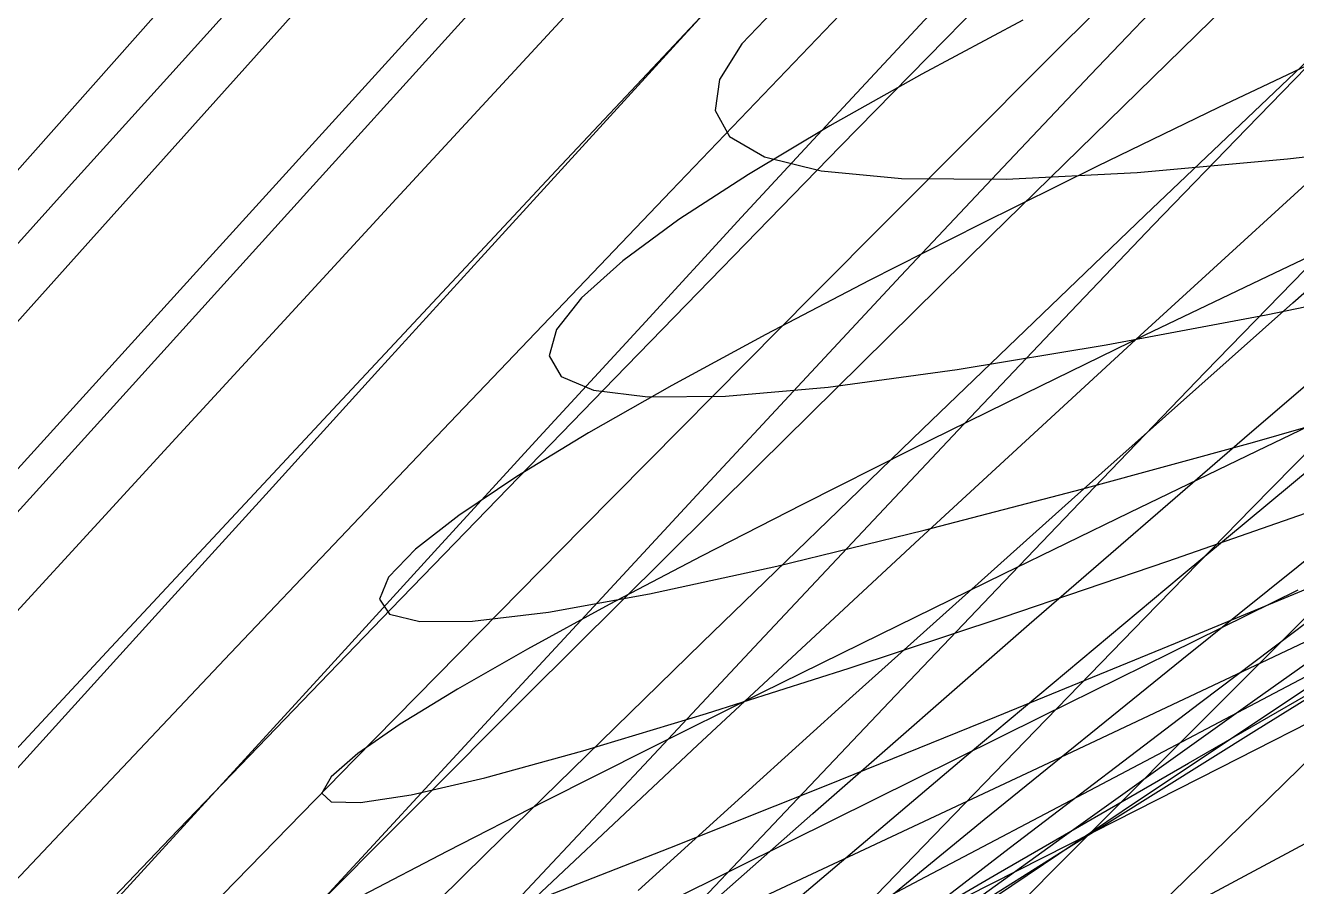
# Model space of a CAD drawing. Extents: x -607 to 1285, y -867 to 355.
# Drawn here: x 392 to 522.3, y -594.4 to -506.1 of the extents above; entities that cross this region are included whole.
import ezdxf

# ---------------------------------------------------------------- set-up
doc = ezdxf.new("R2010")
doc.units = 0
for name, color, linetype in [('0_5971', 7, 'CONTINUOUS'), ('0_6023', 7, 'CONTINUOUS'), ('0_6024', 7, 'CONTINUOUS'), ('0_6025', 7, 'CONTINUOUS'), ('0_6073', 7, 'CONTINUOUS'), ('0_6074', 7, 'CONTINUOUS'), ('0_6124', 7, 'CONTINUOUS'), ('0_6125', 7, 'CONTINUOUS'), ('0_6126', 7, 'CONTINUOUS'), ('0_6127', 7, 'CONTINUOUS'), ('0_6128', 7, 'CONTINUOUS'), ('0_6176', 7, 'CONTINUOUS'), ('0_6177', 7, 'CONTINUOUS'), ('0_6226', 7, 'CONTINUOUS'), ('0_6227', 7, 'CONTINUOUS'), ('0_6228', 7, 'CONTINUOUS'), ('0_6229', 7, 'CONTINUOUS'), ('0_6230', 7, 'CONTINUOUS'), ('0_6231', 7, 'CONTINUOUS'), ('0_6232', 7, 'CONTINUOUS'), ('0_6233', 7, 'CONTINUOUS'), ('0_6278', 7, 'CONTINUOUS'), ('0_6279', 7, 'CONTINUOUS'), ('0_6280', 7, 'CONTINUOUS'), ('0_6330', 7, 'CONTINUOUS'), ('0_6331', 7, 'CONTINUOUS'), ('0_6332', 7, 'CONTINUOUS'), ('0_6333', 7, 'CONTINUOUS'), ('0_6334', 7, 'CONTINUOUS'), ('0_6335', 7, 'CONTINUOUS'), ('0_6336', 7, 'CONTINUOUS'), ('0_6337', 7, 'CONTINUOUS'), ('0_6381', 7, 'CONTINUOUS'), ('0_6382', 7, 'CONTINUOUS'), ('0_6383', 7, 'CONTINUOUS'), ('0_6384', 7, 'CONTINUOUS'), ('0_6434', 7, 'CONTINUOUS'), ('0_6435', 7, 'CONTINUOUS'), ('0_6436', 7, 'CONTINUOUS'), ('0_6437', 7, 'CONTINUOUS'), ('0_6438', 7, 'CONTINUOUS'), ('0_6439', 7, 'CONTINUOUS'), ('0_6440', 7, 'CONTINUOUS'), ('0_6441', 7, 'CONTINUOUS'), ('0_6485', 7, 'CONTINUOUS'), ('0_6486', 7, 'CONTINUOUS'), ('0_6487', 7, 'CONTINUOUS'), ('0_6488', 7, 'CONTINUOUS'), ('0_6537', 7, 'CONTINUOUS'), ('0_6538', 7, 'CONTINUOUS'), ('0_6539', 7, 'CONTINUOUS'), ('0_6540', 7, 'CONTINUOUS'), ('0_6541', 7, 'CONTINUOUS'), ('0_6542', 7, 'CONTINUOUS'), ('0_6543', 7, 'CONTINUOUS'), ('0_6544', 7, 'CONTINUOUS'), ('0_6545', 7, 'CONTINUOUS'), ('0_6588', 7, 'CONTINUOUS'), ('0_6589', 7, 'CONTINUOUS'), ('0_6590', 7, 'CONTINUOUS'), ('0_6591', 7, 'CONTINUOUS'), ('0_6592', 7, 'CONTINUOUS'), ('0_6640', 7, 'CONTINUOUS'), ('0_6642', 7, 'CONTINUOUS'), ('0_6643', 7, 'CONTINUOUS'), ('0_6644', 7, 'CONTINUOUS'), ('0_6645', 7, 'CONTINUOUS'), ('0_6646', 7, 'CONTINUOUS'), ('0_6647', 7, 'CONTINUOUS'), ('0_6690', 7, 'CONTINUOUS'), ('0_6691', 7, 'CONTINUOUS'), ('0_6692', 7, 'CONTINUOUS'), ('0_6693', 7, 'CONTINUOUS'), ('0_6694', 7, 'CONTINUOUS'), ('0_6746', 7, 'CONTINUOUS'), ('0_6747', 7, 'CONTINUOUS'), ('0_6748', 7, 'CONTINUOUS'), ('0_6749', 7, 'CONTINUOUS'), ('0_6750', 7, 'CONTINUOUS'), ('0_6794', 7, 'CONTINUOUS'), ('0_6795', 7, 'CONTINUOUS'), ('0_6796', 7, 'CONTINUOUS'), ('0_6797', 7, 'CONTINUOUS'), ('0_6851', 7, 'CONTINUOUS'), ('0_6852', 7, 'CONTINUOUS'), ('0_6853', 7, 'CONTINUOUS'), ('0_6896', 7, 'CONTINUOUS'), ('0_6897', 7, 'CONTINUOUS'), ('0_6898', 7, 'CONTINUOUS'), ('0_6899', 7, 'CONTINUOUS'), ('0_6900', 7, 'CONTINUOUS'), ('0_6956', 7, 'CONTINUOUS'), ('0_6957', 7, 'CONTINUOUS'), ('0_7001', 7, 'CONTINUOUS'), ('0_7002', 7, 'CONTINUOUS'), ('0_7003', 7, 'CONTINUOUS'), ('0_7004', 7, 'CONTINUOUS'), ('0_7104', 7, 'CONTINUOUS'), ('0_7105', 7, 'CONTINUOUS'), ('0_7106', 7, 'CONTINUOUS'), ('0_7107', 7, 'CONTINUOUS'), ('0_7206', 7, 'CONTINUOUS'), ('0_7207', 7, 'CONTINUOUS'), ('0_7208', 7, 'CONTINUOUS'), ('0_7209', 7, 'CONTINUOUS'), ('0_7308', 7, 'CONTINUOUS'), ('0_7309', 7, 'CONTINUOUS'), ('0_7310', 7, 'CONTINUOUS'), ('0_7411', 7, 'CONTINUOUS'), ('0_7412', 7, 'CONTINUOUS'), ('0_7413', 7, 'CONTINUOUS'), ('0_7515', 7, 'CONTINUOUS'), ('0_7516', 7, 'CONTINUOUS'), ('0_7517', 7, 'CONTINUOUS'), ('0_7619', 7, 'CONTINUOUS'), ('0_7620', 7, 'CONTINUOUS'), ('0_7621', 7, 'CONTINUOUS'), ('0_7723', 7, 'CONTINUOUS'), ('0_7724', 7, 'CONTINUOUS'), ('0_7826', 7, 'CONTINUOUS'), ('0_7827', 7, 'CONTINUOUS'), ('0_7828', 7, 'CONTINUOUS'), ('0_7901', 7, 'CONTINUOUS'), ('0_7929', 7, 'CONTINUOUS'), ('0_7930', 7, 'CONTINUOUS'), ('0_7931', 7, 'CONTINUOUS'), ('0_8006', 7, 'CONTINUOUS'), ('0_8007', 7, 'CONTINUOUS'), ('0_8008', 7, 'CONTINUOUS'), ('0_8009', 7, 'CONTINUOUS'), ('0_8032', 7, 'CONTINUOUS'), ('0_8033', 7, 'CONTINUOUS'), ('0_8034', 7, 'CONTINUOUS'), ('0_8035', 7, 'CONTINUOUS'), ('0_8112', 7, 'CONTINUOUS'), ('0_8113', 7, 'CONTINUOUS'), ('0_8114', 7, 'CONTINUOUS'), ('0_8115', 7, 'CONTINUOUS'), ('0_8116', 7, 'CONTINUOUS'), ('0_8135', 7, 'CONTINUOUS'), ('0_8136', 7, 'CONTINUOUS'), ('0_8137', 7, 'CONTINUOUS'), ('0_8138', 7, 'CONTINUOUS'), ('0_8216', 7, 'CONTINUOUS'), ('0_8217', 7, 'CONTINUOUS'), ('0_8218', 7, 'CONTINUOUS'), ('0_8219', 7, 'CONTINUOUS'), ('0_8220', 7, 'CONTINUOUS'), ('0_8221', 7, 'CONTINUOUS'), ('0_8222', 7, 'CONTINUOUS'), ('0_8223', 7, 'CONTINUOUS'), ('0_8224', 7, 'CONTINUOUS'), ('0_8237', 7, 'CONTINUOUS'), ('0_8238', 7, 'CONTINUOUS'), ('0_8239', 7, 'CONTINUOUS'), ('0_8240', 7, 'CONTINUOUS'), ('0_8241', 7, 'CONTINUOUS'), ('0_8321', 7, 'CONTINUOUS'), ('0_8322', 7, 'CONTINUOUS'), ('0_8323', 7, 'CONTINUOUS'), ('0_8324', 7, 'CONTINUOUS'), ('0_8325', 7, 'CONTINUOUS'), ('0_8326', 7, 'CONTINUOUS'), ('0_8327', 7, 'CONTINUOUS'), ('0_8328', 7, 'CONTINUOUS'), ('0_8329', 7, 'CONTINUOUS'), ('0_8330', 7, 'CONTINUOUS'), ('0_8331', 7, 'CONTINUOUS'), ('0_8332', 7, 'CONTINUOUS'), ('0_8333', 7, 'CONTINUOUS'), ('0_8334', 7, 'CONTINUOUS'), ('0_8335', 7, 'CONTINUOUS'), ('0_8336', 7, 'CONTINUOUS'), ('0_8337', 7, 'CONTINUOUS'), ('0_8338', 7, 'CONTINUOUS'), ('0_8339', 7, 'CONTINUOUS'), ('0_8340', 7, 'CONTINUOUS'), ('0_8341', 7, 'CONTINUOUS'), ('0_8342', 7, 'CONTINUOUS'), ('0_8343', 7, 'CONTINUOUS'), ('0_8344', 7, 'CONTINUOUS'), ('0_8425', 7, 'CONTINUOUS'), ('0_8426', 7, 'CONTINUOUS'), ('0_8427', 7, 'CONTINUOUS'), ('0_8428', 7, 'CONTINUOUS'), ('0_8429', 7, 'CONTINUOUS'), ('0_8430', 7, 'CONTINUOUS'), ('0_8431', 7, 'CONTINUOUS'), ('0_8432', 7, 'CONTINUOUS'), ('0_8433', 7, 'CONTINUOUS'), ('0_8434', 7, 'CONTINUOUS'), ('0_8435', 7, 'CONTINUOUS'), ('0_8436', 7, 'CONTINUOUS'), ('0_8437', 7, 'CONTINUOUS'), ('0_8438', 7, 'CONTINUOUS'), ('0_8439', 7, 'CONTINUOUS'), ('0_8440', 7, 'CONTINUOUS'), ('0_8441', 7, 'CONTINUOUS'), ('0_8442', 7, 'CONTINUOUS'), ('0_8443', 7, 'CONTINUOUS'), ('0_8444', 7, 'CONTINUOUS'), ('0_8445', 7, 'CONTINUOUS'), ('0_8446', 7, 'CONTINUOUS'), ('0_8447', 7, 'CONTINUOUS'), ('0_8533', 7, 'CONTINUOUS'), ('0_8534', 7, 'CONTINUOUS'), ('0_8535', 7, 'CONTINUOUS'), ('0_8536', 7, 'CONTINUOUS'), ('0_8537', 7, 'CONTINUOUS'), ('0_8538', 7, 'CONTINUOUS'), ('0_8539', 7, 'CONTINUOUS'), ('0_8540', 7, 'CONTINUOUS'), ('0_8541', 7, 'CONTINUOUS'), ('0_8542', 7, 'CONTINUOUS'), ('0_8543', 7, 'CONTINUOUS'), ('0_8544', 7, 'CONTINUOUS'), ('0_8545', 7, 'CONTINUOUS'), ('0_8546', 7, 'CONTINUOUS'), ('0_8547', 7, 'CONTINUOUS'), ('0_8548', 7, 'CONTINUOUS'), ('0_8549', 7, 'CONTINUOUS'), ('0_8550', 7, 'CONTINUOUS'), ('0_8641', 7, 'CONTINUOUS'), ('0_8642', 7, 'CONTINUOUS'), ('0_8643', 7, 'CONTINUOUS'), ('0_8644', 7, 'CONTINUOUS'), ('0_8645', 7, 'CONTINUOUS'), ('0_8646', 7, 'CONTINUOUS'), ('0_8647', 7, 'CONTINUOUS'), ('0_8648', 7, 'CONTINUOUS'), ('0_8649', 7, 'CONTINUOUS'), ('0_8650', 7, 'CONTINUOUS'), ('0_8651', 7, 'CONTINUOUS'), ('0_8652', 7, 'CONTINUOUS')]:
    doc.layers.add(name, color=color, linetype=linetype)

msp = doc.modelspace()

# ---------------------------------------------------------------- linework, layer by layer
at = {"layer": '0_5971'}
msp.add_polyline3d([(390.5413, -521.6312, -2929.622), (413.7047, -495.5128, -2913.2483)], dxfattribs=at)
at = {"layer": '0_6023'}
msp.add_polyline3d([(416.8814, -499.9653, -2516.631), (406.747, -511.2015, -2521.0093)], dxfattribs=at)
at = {"layer": '0_6024'}
msp.add_polyline3d([(406.747, -511.2015, -2521.0093), (396.3705, -522.6932, -2524.832)], dxfattribs=at)
at = {"layer": '0_6025'}
msp.add_polyline3d([(396.3705, -522.6932, -2524.832), (385.7693, -534.4249, -2528.285)], dxfattribs=at)
at = {"layer": '0_6073'}
msp.add_polyline3d([(375.533, -553.8536, -2942.968), (398.6726, -528.072, -2926.565)], dxfattribs=at)
at = {"layer": '0_6074'}
msp.add_polyline3d([(398.6726, -528.072, -2926.565), (421.921, -502.1425, -2908.7375)], dxfattribs=at)
at = {"layer": '0_6124'}
msp.add_polyline3d([(442.9333, -498.8248, -2523.3303), (432.967, -509.8161, -2528.8555)], dxfattribs=at)
at = {"layer": '0_6125'}
msp.add_polyline3d([(432.967, -509.8161, -2528.8555), (422.7544, -521.0888, -2533.6584)], dxfattribs=at)
at = {"layer": '0_6126'}
msp.add_polyline3d([(422.7544, -521.0888, -2533.6584), (412.3093, -532.6252, -2537.922)], dxfattribs=at)
at = {"layer": '0_6127'}
msp.add_polyline3d([(412.3093, -532.6252, -2537.922), (401.6458, -544.408, -2541.829)], dxfattribs=at)
at = {"layer": '0_6128'}
msp.add_polyline3d([(401.6458, -544.408, -2541.829), (390.7778, -556.4194, -2545.5627)], dxfattribs=at)
at = {"layer": '0_6176'}
msp.add_polyline3d([(387.15, -555.9714, -2945.1895), (410.8333, -529.9075, -2927.125)], dxfattribs=at)
at = {"layer": '0_6177'}
msp.add_polyline3d([(410.8333, -529.9075, -2927.125), (434.6233, -503.7404, -2907.6863)], dxfattribs=at)
at = {"layer": '0_6226'}
msp.add_polyline3d([(468.8832, -496.8989, -2528.9324), (459.1002, -507.55, -2535.8118)], dxfattribs=at)
at = {"layer": '0_6227'}
msp.add_polyline3d([(459.1002, -507.55, -2535.8118), (449.0308, -518.5561, -2541.8755)], dxfattribs=at)
at = {"layer": '0_6228'}
msp.add_polyline3d([(449.0308, -518.5561, -2541.8755), (438.6932, -529.8895, -2547.2917)], dxfattribs=at)
at = {"layer": '0_6229'}
msp.add_polyline3d([(438.6932, -529.8895, -2547.2917), (428.1059, -541.5223, -2552.229)], dxfattribs=at)
at = {"layer": '0_6230'}
msp.add_polyline3d([(428.1059, -541.5223, -2552.229), (417.2873, -553.4271, -2556.8562)], dxfattribs=at)
at = {"layer": '0_6231'}
msp.add_polyline3d([(417.2873, -553.4271, -2556.8562), (406.2556, -565.5761, -2561.3413)], dxfattribs=at)
at = {"layer": '0_6232'}
msp.add_polyline3d([(406.2556, -565.5761, -2561.3413), (395.0294, -577.9416, -2565.853)], dxfattribs=at)
at = {"layer": '0_6233'}
msp.add_polyline3d([(395.0294, -577.9416, -2565.853), (383.627, -590.4961, -2570.56)], dxfattribs=at)
at = {"layer": '0_6278'}
msp.add_polyline3d([(383.4078, -574.467, -2955.3027), (406.5928, -549.2589, -2938.189)], dxfattribs=at)
at = {"layer": '0_6279'}
msp.add_polyline3d([(406.5928, -549.2589, -2938.189), (429.975, -523.8888, -2919.686)], dxfattribs=at)
at = {"layer": '0_6280'}
msp.add_polyline3d([(429.975, -523.8888, -2919.686), (453.4649, -498.4545, -2899.8542)], dxfattribs=at)
at = {"layer": '0_6330'}
msp.add_polyline3d([(485.0714, -504.5928, -2541.5093), (475.3831, -514.9857, -2548.8472)], dxfattribs=at)
at = {"layer": '0_6331'}
msp.add_polyline3d([(475.3831, -514.9857, -2548.8472), (465.4043, -525.7596, -2555.462)], dxfattribs=at)
at = {"layer": '0_6332'}
msp.add_polyline3d([(465.4043, -525.7596, -2555.462), (455.1543, -536.8817, -2561.507)], dxfattribs=at)
at = {"layer": '0_6333'}
msp.add_polyline3d([(455.1543, -536.8817, -2561.507), (444.6525, -548.3184, -2567.136)], dxfattribs=at)
at = {"layer": '0_6334'}
msp.add_polyline3d([(444.6525, -548.3184, -2567.136), (433.9184, -560.0367, -2572.5024)], dxfattribs=at)
at = {"layer": '0_6335'}
msp.add_polyline3d([(433.9184, -560.0367, -2572.5024), (422.9715, -572.0032, -2577.76)], dxfattribs=at)
at = {"layer": '0_6336'}
msp.add_polyline3d([(422.9715, -572.0032, -2577.76), (411.8311, -584.1848, -2583.0618)], dxfattribs=at)
at = {"layer": '0_6337'}
msp.add_polyline3d([(411.8311, -584.1848, -2583.0618), (400.5167, -596.5483, -2588.5615)], dxfattribs=at)
at = {"layer": '0_6381'}
msp.add_polyline3d([(378.2896, -593.9514, -2964.2153), (400.7344, -569.8206, -2947.9473)], dxfattribs=at)
at = {"layer": '0_6382'}
msp.add_polyline3d([(400.7344, -569.8206, -2947.9473), (423.4641, -545.4697, -2930.299)], dxfattribs=at)
at = {"layer": '0_6383'}
msp.add_polyline3d([(423.4641, -545.4697, -2930.299), (446.3938, -520.9909, -2911.3284)], dxfattribs=at)
at = {"layer": '0_6384'}
msp.add_polyline3d([(446.3938, -520.9909, -2911.3284), (469.4382, -496.4756, -2891.0928)], dxfattribs=at)
at = {"layer": '0_6434'}
msp.add_polyline3d([(501.1879, -511.1904, -2554.573), (491.5993, -521.2958, -2562.3357)], dxfattribs=at)
at = {"layer": '0_6435'}
msp.add_polyline3d([(491.5993, -521.2958, -2562.3357), (481.7351, -531.7842, -2569.4414)], dxfattribs=at)
at = {"layer": '0_6436'}
msp.add_polyline3d([(481.7351, -531.7842, -2569.4414), (471.6124, -542.6212, -2576.0337)], dxfattribs=at)
at = {"layer": '0_6437'}
msp.add_polyline3d([(471.6124, -542.6212, -2576.0337), (461.2484, -553.7723, -2582.2554)], dxfattribs=at)
at = {"layer": '0_6438'}
msp.add_polyline3d([(461.2484, -553.7723, -2582.2554), (450.66, -565.2029, -2588.2495)], dxfattribs=at)
at = {"layer": '0_6439'}
msp.add_polyline3d([(450.66, -565.2029, -2588.2495), (439.8645, -576.8785, -2594.1592)], dxfattribs=at)
at = {"layer": '0_6440'}
msp.add_polyline3d([(439.8645, -576.8785, -2594.1592), (428.8787, -588.7645, -2600.1274)], dxfattribs=at)
at = {"layer": '0_6441'}
msp.add_polyline3d([(428.8787, -588.7645, -2600.1274), (417.7198, -600.8265, -2606.2976)], dxfattribs=at)
at = {"layer": '0_6485'}
msp.add_polyline3d([(390.8271, -593.8868, -2962.7864), (412.9945, -570.4533, -2945.521)], dxfattribs=at)
at = {"layer": '0_6486'}
msp.add_polyline3d([(412.9945, -570.4533, -2945.521), (435.4653, -546.8143, -2926.9243)], dxfattribs=at)
at = {"layer": '0_6487'}
msp.add_polyline3d([(435.4653, -546.8143, -2926.9243), (458.1576, -523.0571, -2907.0557)], dxfattribs=at)
at = {"layer": '0_6488'}
msp.add_polyline3d([(458.1576, -523.0571, -2907.0557), (480.9892, -499.269, -2885.9756)], dxfattribs=at)
at = {"layer": '0_6537'}
msp.add_polyline3d([(510.9943, -500.9011, -2546.2036), (501.1878, -511.1907, -2554.5728)], dxfattribs=at)
at = {"layer": '0_6538'}
msp.add_polyline3d([(517.2184, -516.6708, -2568.0637), (507.6146, -526.5955, -2576.2466)], dxfattribs=at)
at = {"layer": '0_6539'}
msp.add_polyline3d([(507.6146, -526.5955, -2576.2466), (497.7449, -536.9087, -2583.8276)], dxfattribs=at)
at = {"layer": '0_6540'}
msp.add_polyline3d([(497.7449, -536.9087, -2583.8276), (487.6249, -547.5743, -2590.9414)], dxfattribs=at)
at = {"layer": '0_6541'}
msp.add_polyline3d([(487.6249, -547.5743, -2590.9414), (477.2696, -558.5562, -2597.723)], dxfattribs=at)
at = {"layer": '0_6542'}
msp.add_polyline3d([(477.2696, -558.5562, -2597.723), (466.6945, -569.8184, -2604.3064)], dxfattribs=at)
at = {"layer": '0_6543'}
msp.add_polyline3d([(466.6945, -569.8184, -2604.3064), (455.9146, -581.3246, -2610.8271)], dxfattribs=at)
at = {"layer": '0_6544'}
msp.add_polyline3d([(455.9146, -581.3246, -2610.8271), (444.9455, -593.0388, -2617.4194)], dxfattribs=at)
at = {"layer": '0_6545'}
msp.add_polyline3d([(444.9455, -593.0388, -2617.4194), (433.8022, -604.9251, -2624.218)], dxfattribs=at)
at = {"layer": '0_6588'}
msp.add_polyline3d([(384.5037, -612.6916, -2980.2163), (406.7704, -589.442, -2962.9824)], dxfattribs=at)
at = {"layer": '0_6589'}
msp.add_polyline3d([(406.7704, -589.442, -2962.9824), (429.4259, -565.9308, -2944.3987)], dxfattribs=at)
at = {"layer": '0_6590'}
msp.add_polyline3d([(429.4259, -565.9308, -2944.3987), (452.3812, -542.251, -2924.533)], dxfattribs=at)
at = {"layer": '0_6591'}
msp.add_polyline3d([(452.3812, -542.251, -2924.533), (475.5473, -518.4954, -2903.4536)], dxfattribs=at)
at = {"layer": '0_6592'}
msp.add_polyline3d([(475.5473, -518.4954, -2903.4536), (498.8354, -494.7571, -2881.2288)], dxfattribs=at)
at = {"layer": '0_6640'}
msp.add_polyline3d([(526.9782, -506.6469, -2559.2983), (517.2185, -516.6707, -2568.064)], dxfattribs=at)
at = {"layer": '0_6642'}
msp.add_polyline3d([(523.1854, -531.1203, -2590.621), (512.9226, -541.6633, -2598.7874)], dxfattribs=at)
at = {"layer": '0_6643'}
msp.add_polyline3d([(512.9226, -541.6633, -2598.7874), (502.3804, -552.6007, -2606.5442)], dxfattribs=at)
at = {"layer": '0_6644'}
msp.add_polyline3d([(502.3804, -552.6007, -2606.5442), (491.579, -563.888, -2614.0164)], dxfattribs=at)
at = {"layer": '0_6645'}
msp.add_polyline3d([(491.579, -563.888, -2614.0164), (480.5384, -575.4807, -2621.3276)], dxfattribs=at)
at = {"layer": '0_6646'}
msp.add_polyline3d([(480.5384, -575.4807, -2621.3276), (469.2787, -587.3343, -2628.6025)], dxfattribs=at)
at = {"layer": '0_6647'}
msp.add_polyline3d([(469.2787, -587.3343, -2628.6025), (457.8199, -599.4044, -2635.965)], dxfattribs=at)
at = {"layer": '0_6690'}
msp.add_polyline3d([(402.7296, -604.8854, -2980.3494), (425.711, -581.3528, -2961.6143)], dxfattribs=at)
at = {"layer": '0_6691'}
msp.add_polyline3d([(425.711, -581.3528, -2961.6143), (449.0562, -557.6175, -2941.5845)], dxfattribs=at)
at = {"layer": '0_6692'}
msp.add_polyline3d([(449.0562, -557.6175, -2941.5845), (472.6699, -533.7769, -2920.3381)], dxfattribs=at)
at = {"layer": '0_6693'}
msp.add_polyline3d([(472.6699, -533.7769, -2920.3381), (496.4567, -509.9285, -2897.9534)], dxfattribs=at)
at = {"layer": '0_6694'}
msp.add_polyline3d([(496.4567, -509.9285, -2897.9534), (520.3215, -486.1699, -2874.508)], dxfattribs=at)
at = {"layer": '0_6746'}
msp.add_polyline3d([(528.4456, -544.6868, -2614.0264), (517.7362, -555.5682, -2622.428)], dxfattribs=at)
at = {"layer": '0_6747'}
msp.add_polyline3d([(517.7362, -555.5682, -2622.428), (506.757, -566.8136, -2630.5994)], dxfattribs=at)
at = {"layer": '0_6748'}
msp.add_polyline3d([(506.757, -566.8136, -2630.5994), (495.5303, -578.374, -2638.6523)], dxfattribs=at)
at = {"layer": '0_6749'}
msp.add_polyline3d([(495.5303, -578.374, -2638.6523), (484.0783, -590.2005, -2646.6982)], dxfattribs=at)
at = {"layer": '0_6750'}
msp.add_polyline3d([(484.0783, -590.2005, -2646.6982), (472.4233, -602.2445, -2654.8489)], dxfattribs=at)
at = {"layer": '0_6794'}
msp.add_polyline3d([(420.2189, -597.9531, -2978.0627), (443.4904, -574.6517, -2958.1123)], dxfattribs=at)
at = {"layer": '0_6795'}
msp.add_polyline3d([(443.4904, -574.6517, -2958.1123), (467.1161, -551.1848, -2936.927)], dxfattribs=at)
at = {"layer": '0_6796'}
msp.add_polyline3d([(467.1161, -551.1848, -2936.927), (490.9991, -527.6497, -2914.5886)], dxfattribs=at)
at = {"layer": '0_6797'}
msp.add_polyline3d([(490.9991, -527.6497, -2914.5886), (515.0424, -504.1436, -2891.1797)], dxfattribs=at)
at = {"layer": '0_6851'}
msp.add_polyline3d([(523.8525, -566.1592, -2646.8245), (512.9965, -577.0104, -2655.5105)], dxfattribs=at)
at = {"layer": '0_6852'}
msp.add_polyline3d([(512.9965, -577.0104, -2655.5105), (501.9223, -588.1144, -2664.2246)], dxfattribs=at)
at = {"layer": '0_6853'}
msp.add_polyline3d([(501.9223, -588.1144, -2664.2246), (490.6517, -599.4232, -2673.0603)], dxfattribs=at)
at = {"layer": '0_6896'}
msp.add_polyline3d([(417.3257, -612.5133, -2986.0107), (439.1166, -591.0461, -2967.249)], dxfattribs=at)
at = {"layer": '0_6897'}
msp.add_polyline3d([(439.1166, -591.0461, -2967.249), (461.3494, -569.3423, -2947.2673)], dxfattribs=at)
at = {"layer": '0_6898'}
msp.add_polyline3d([(461.3494, -569.3423, -2947.2673), (483.9377, -547.4873, -2926.1384)], dxfattribs=at)
at = {"layer": '0_6899'}
msp.add_polyline3d([(483.9377, -547.4873, -2926.1384), (506.7953, -525.5666, -2903.9346)], dxfattribs=at)
at = {"layer": '0_6900'}
msp.add_polyline3d([(506.7953, -525.5666, -2903.9346), (529.8361, -503.6656, -2880.7285)], dxfattribs=at)
at = {"layer": '0_6956'}
msp.add_polyline3d([(528.8887, -576.126, -2672.096), (517.9565, -586.8065, -2681.229)], dxfattribs=at)
at = {"layer": '0_6957'}
msp.add_polyline3d([(517.9565, -586.8065, -2681.229), (506.8328, -597.6822, -2690.4905)], dxfattribs=at)
at = {"layer": '0_7001'}
msp.add_polyline3d([(438.547, -600.8317, -2982.0588), (460.8874, -579.8709, -2960.2039)], dxfattribs=at)
at = {"layer": '0_7002'}
msp.add_polyline3d([(460.8874, -579.8709, -2960.2039), (483.632, -558.7332, -2937.2073)], dxfattribs=at)
at = {"layer": '0_7003'}
msp.add_polyline3d([(483.632, -558.7332, -2937.2073), (506.6895, -537.5032, -2913.1614)], dxfattribs=at)
at = {"layer": '0_7004'}
msp.add_polyline3d([(506.6895, -537.5032, -2913.1614), (529.9689, -516.2656, -2888.1584)], dxfattribs=at)
at = {"layer": '0_7104'}
msp.add_polyline3d([(454.7859, -594.774, -2978.4717), (476.8102, -574.8218, -2955.9639)], dxfattribs=at)
at = {"layer": '0_7105'}
msp.add_polyline3d([(476.8102, -574.8218, -2955.9639), (499.2228, -554.7229, -2932.3896)], dxfattribs=at)
at = {"layer": '0_7106'}
msp.add_polyline3d([(499.2228, -554.7229, -2932.3896), (521.9392, -534.5526, -2907.839)], dxfattribs=at)
at = {"layer": '0_7107'}
msp.add_polyline3d([(521.9392, -534.5526, -2907.839), (544.8749, -514.386, -2882.4023)], dxfattribs=at)
at = {"layer": '0_7206'}
msp.add_polyline3d([(450.9963, -606.0312, -2995.9258), (472.7091, -586.8596, -2973.5732)], dxfattribs=at)
at = {"layer": '0_7207'}
msp.add_polyline3d([(472.7091, -586.8596, -2973.5732), (494.9021, -567.4701, -2950.123)], dxfattribs=at)
at = {"layer": '0_7208'}
msp.add_polyline3d([(494.9021, -567.4701, -2950.123), (517.486, -547.9407, -2925.6707)], dxfattribs=at)
at = {"layer": '0_7209'}
msp.add_polyline3d([(517.486, -547.9407, -2925.6707), (540.3718, -528.3486, -2900.3105)], dxfattribs=at)
at = {"layer": '0_7308'}
msp.add_polyline3d([(466.8886, -599.2024, -2993.1694), (488.4423, -580.9622, -2970.063)], dxfattribs=at)
at = {"layer": '0_7309'}
msp.add_polyline3d([(488.4423, -580.9622, -2970.063), (510.4809, -562.5081, -2945.9172)], dxfattribs=at)
at = {"layer": '0_7310'}
msp.add_polyline3d([(510.4809, -562.5081, -2945.9172), (532.9154, -543.9147, -2920.8293)], dxfattribs=at)
at = {"layer": '0_7411'}
msp.add_polyline3d([(470.5475, -603.6604, -2999.9082), (490.2736, -587.5045, -2978.5178)], dxfattribs=at)
at = {"layer": '0_7412'}
msp.add_polyline3d([(490.2736, -587.5045, -2978.5178), (510.5492, -571.0772, -2956.1016)], dxfattribs=at)
at = {"layer": '0_7413'}
msp.add_polyline3d([(510.5492, -571.0772, -2956.1016), (531.298, -554.4419, -2932.7415)], dxfattribs=at)
at = {"layer": '0_7515'}
msp.add_polyline3d([(473.8071, -605.1038, -3013.1274), (492.8524, -590.4347, -2991.3796)], dxfattribs=at)
at = {"layer": '0_7516'}
msp.add_polyline3d([(492.8524, -590.4347, -2991.3796), (512.5073, -575.4559, -2968.585)], dxfattribs=at)
at = {"layer": '0_7517'}
msp.add_polyline3d([(512.5073, -575.4559, -2968.585), (532.6967, -560.2249, -2944.829)], dxfattribs=at)
at = {"layer": '0_7619'}
msp.add_polyline3d([(479.1379, -603.1447, -3025.53), (498.2602, -589.3475, -3002.7793)], dxfattribs=at)
at = {"layer": '0_7620'}
msp.add_polyline3d([(498.2602, -589.3475, -3002.7793), (518.02, -575.2316, -2978.9849)], dxfattribs=at)
at = {"layer": '0_7621'}
msp.add_polyline3d([(518.02, -575.2316, -2978.9849), (538.3408, -560.8514, -2954.239)], dxfattribs=at)
at = {"layer": '0_7723'}
msp.add_polyline3d([(485.0533, -599.6755, -3037.147), (504.4253, -586.646, -3013.3132)], dxfattribs=at)
at = {"layer": '0_7724'}
msp.add_polyline3d([(504.4253, -586.646, -3013.3132), (524.4686, -573.2829, -2988.4336)], dxfattribs=at)
at = {"layer": '0_7826'}
msp.add_polyline3d([(479.2946, -602.7236, -3062.8362), (498.3678, -590.7104, -3038.9248)], dxfattribs=at)
at = {"layer": '0_7827'}
msp.add_polyline3d([(498.3678, -590.7104, -3038.9248), (518.199, -578.3146, -3013.8992)], dxfattribs=at)
at = {"layer": '0_7828'}
msp.add_polyline3d([(518.199, -578.3146, -3013.8992), (538.7026, -565.5886, -2987.8696)], dxfattribs=at)
at = {"layer": '0_7901'}
msp.add_polyline3d([(525.0811, -588.9547, -2998.301), (512.6974, -595.5861, -3015.0913)], dxfattribs=at)
at = {"layer": '0_7929'}
msp.add_polyline3d([(473.0832, -603.8461, -3089.5967), (491.7207, -592.9951, -3065.7253)], dxfattribs=at)
at = {"layer": '0_7930'}
msp.add_polyline3d([(491.7207, -592.9951, -3065.7253), (511.2228, -581.7045, -3040.644)], dxfattribs=at)
at = {"layer": '0_7931'}
msp.add_polyline3d([(511.2228, -581.7045, -3040.644), (531.4987, -570.0259, -3014.4714)], dxfattribs=at)
at = {"layer": '0_8006'}
msp.add_polyline3d([(527.2234, -575.6897, -3030.187), (514.47, -582.1896, -3047.2852)], dxfattribs=at)
at = {"layer": '0_8007'}
msp.add_polyline3d([(514.47, -582.1896, -3047.2852), (514.47, -582.1898, -3047.2852)], dxfattribs=at)
at = {"layer": '0_8008'}
msp.add_polyline3d([(514.47, -582.1898, -3047.2852), (501.4962, -588.7845, -3064.7046)], dxfattribs=at)
at = {"layer": '0_8009'}
msp.add_polyline3d([(501.4962, -588.7845, -3064.7046), (488.4727, -595.3981, -3082.2007)], dxfattribs=at)
at = {"layer": '0_8032'}
msp.add_polyline3d([(465.9382, -603.0585, -3118.13), (483.6614, -593.6893, -3094.8716)], dxfattribs=at)
at = {"layer": '0_8033'}
msp.add_polyline3d([(483.6614, -593.6893, -3094.8716), (502.3619, -583.8268, -3070.2961)], dxfattribs=at)
at = {"layer": '0_8034'}
msp.add_polyline3d([(502.3619, -583.8268, -3070.2961), (521.9475, -573.5189, -3044.5256)], dxfattribs=at)
at = {"layer": '0_8035'}
msp.add_polyline3d([(521.9475, -573.5189, -3044.5256), (542.3261, -562.8138, -3017.6816)], dxfattribs=at)
at = {"layer": '0_8112'}
msp.add_polyline3d([(522.4366, -563.9769, -3069.5728), (509.3361, -570.4448, -3086.768)], dxfattribs=at)
at = {"layer": '0_8113'}
msp.add_polyline3d([(509.3361, -570.4448, -3086.768), (496.1975, -576.9397, -3104.0017)], dxfattribs=at)
at = {"layer": '0_8114'}
msp.add_polyline3d([(496.1975, -576.9397, -3104.0017), (483.1762, -583.3866, -3121.0679)], dxfattribs=at)
at = {"layer": '0_8115'}
msp.add_polyline3d([(483.1762, -583.3866, -3121.0679), (470.427, -589.7105, -3137.761)], dxfattribs=at)
at = {"layer": '0_8116'}
msp.add_polyline3d([(470.427, -589.7105, -3137.761), (458.105, -595.8362, -3153.8752)], dxfattribs=at)
at = {"layer": '0_8135'}
msp.add_polyline3d([(460.8118, -598.6073, -3144.5928), (478.0357, -590.5429, -3121.3726)], dxfattribs=at)
at = {"layer": '0_8136'}
msp.add_polyline3d([(478.0357, -590.5429, -3121.3726), (496.3368, -581.9443, -3096.7417)], dxfattribs=at)
at = {"layer": '0_8137'}
msp.add_polyline3d([(496.3368, -581.9443, -3096.7417), (515.6202, -572.8566, -3070.8274)], dxfattribs=at)
at = {"layer": '0_8138'}
msp.add_polyline3d([(515.6202, -572.8566, -3070.8274), (535.7913, -563.3249, -3043.756)], dxfattribs=at)
at = {"layer": '0_8216'}
msp.add_polyline3d([(531.3311, -543.4426, -3089.7288), (518.2432, -549.7404, -3106.5134)], dxfattribs=at)
at = {"layer": '0_8217'}
msp.add_polyline3d([(518.2432, -549.7404, -3106.5134), (505.1602, -556.0647, -3123.254)], dxfattribs=at)
at = {"layer": '0_8218'}
msp.add_polyline3d([(505.1602, -556.0647, -3123.254), (492.2336, -562.3467, -3139.751)], dxfattribs=at)
at = {"layer": '0_8219'}
msp.add_polyline3d([(492.2336, -562.3467, -3139.751), (479.6148, -568.5181, -3155.8047)], dxfattribs=at)
at = {"layer": '0_8220'}
msp.add_polyline3d([(479.6148, -568.5181, -3155.8047), (467.455, -574.5101, -3171.215)], dxfattribs=at)
at = {"layer": '0_8221'}
msp.add_polyline3d([(467.455, -574.5101, -3171.215), (455.9059, -580.2541, -3185.783)], dxfattribs=at)
at = {"layer": '0_8222'}
msp.add_polyline3d([(455.9059, -580.2541, -3185.783), (445.1187, -585.6818, -3199.308)], dxfattribs=at)
at = {"layer": '0_8223'}
msp.add_polyline3d([(445.1187, -585.6818, -3199.308), (435.2448, -590.7245, -3211.5908)], dxfattribs=at)
at = {"layer": '0_8224'}
msp.add_polyline3d([(435.2448, -590.7245, -3211.5908), (426.4355, -595.3135, -3222.432)], dxfattribs=at)
at = {"layer": '0_8237'}
msp.add_polyline3d([(443.0993, -596.2457, -3189.3909), (458.0513, -590.3845, -3168.477)], dxfattribs=at)
at = {"layer": '0_8238'}
msp.add_polyline3d([(458.0513, -590.3845, -3168.477), (474.2283, -583.9324, -3145.994)], dxfattribs=at)
at = {"layer": '0_8239'}
msp.add_polyline3d([(474.2283, -583.9324, -3145.994), (491.54, -576.9286, -3122.063)], dxfattribs=at)
at = {"layer": '0_8240'}
msp.add_polyline3d([(491.54, -576.9286, -3122.063), (509.8958, -569.4122, -3096.8066)], dxfattribs=at)
at = {"layer": '0_8241'}
msp.add_polyline3d([(509.8958, -569.4122, -3096.8066), (529.205, -561.4223, -3070.3467)], dxfattribs=at)
at = {"layer": '0_8321'}
msp.add_polyline3d([(532.1044, -525.7512, -3118.0605), (519.3295, -531.8273, -3133.9844)], dxfattribs=at)
at = {"layer": '0_8322'}
msp.add_polyline3d([(519.3295, -531.8273, -3133.9844), (506.7515, -537.8703, -3149.5889)], dxfattribs=at)
at = {"layer": '0_8323'}
msp.add_polyline3d([(506.7515, -537.8703, -3149.5889), (494.5137, -543.8194, -3164.6863)], dxfattribs=at)
at = {"layer": '0_8324'}
msp.add_polyline3d([(494.5137, -543.8194, -3164.6863), (482.7592, -549.6139, -3179.0896)], dxfattribs=at)
at = {"layer": '0_8325'}
msp.add_polyline3d([(482.7592, -549.6139, -3179.0896), (471.6311, -555.1929, -3192.6113)], dxfattribs=at)
at = {"layer": '0_8326'}
msp.add_polyline3d([(471.6311, -555.1929, -3192.6113), (461.2728, -560.4958, -3205.064)], dxfattribs=at)
at = {"layer": '0_8327'}
msp.add_polyline3d([(461.2728, -560.4958, -3205.064), (451.8271, -565.4615, -3216.2605)], dxfattribs=at)
at = {"layer": '0_8328'}
msp.add_polyline3d([(451.8271, -565.4615, -3216.2605), (443.4374, -570.0296, -3226.0132)], dxfattribs=at)
at = {"layer": '0_8329'}
msp.add_polyline3d([(443.4374, -570.0296, -3226.0132), (436.2468, -574.139, -3234.135)], dxfattribs=at)
at = {"layer": '0_8330'}
msp.add_polyline3d([(436.2468, -574.139, -3234.135), (430.3985, -577.7291, -3240.4385)], dxfattribs=at)
at = {"layer": '0_8331'}
msp.add_polyline3d([(430.3985, -577.7291, -3240.4385), (426.0355, -580.739, -3244.736)], dxfattribs=at)
at = {"layer": '0_8332'}
msp.add_polyline3d([(426.0355, -580.739, -3244.736), (423.3011, -583.1079, -3246.8408)], dxfattribs=at)
at = {"layer": '0_8333'}
msp.add_polyline3d([(423.3011, -583.1079, -3246.8408), (422.3384, -584.7751, -3246.565)], dxfattribs=at)
at = {"layer": '0_8334'}
msp.add_polyline3d([(422.3384, -584.7751, -3246.565), (423.2907, -585.6798, -3243.7212)], dxfattribs=at)
at = {"layer": '0_8335'}
msp.add_polyline3d([(423.2907, -585.6798, -3243.7212), (426.3009, -585.761, -3238.1226)], dxfattribs=at)
at = {"layer": '0_8336'}
msp.add_polyline3d([(426.3009, -585.761, -3238.1226), (431.5123, -584.9583, -3229.5815)], dxfattribs=at)
at = {"layer": '0_8337'}
msp.add_polyline3d([(431.5123, -584.9583, -3229.5815), (439.068, -583.2106, -3217.9106)], dxfattribs=at)
at = {"layer": '0_8338'}
msp.add_polyline3d([(439.068, -583.2106, -3217.9106), (449.1112, -580.4573, -3202.9224)], dxfattribs=at)
at = {"layer": '0_8339'}
msp.add_polyline3d([(449.1112, -580.4573, -3202.9224), (461.785, -576.6375, -3184.4297)], dxfattribs=at)
at = {"layer": '0_8340'}
msp.add_polyline3d([(461.785, -576.6375, -3184.4297), (461.785, -576.6374, -3184.4297)], dxfattribs=at)
at = {"layer": '0_8341'}
msp.add_polyline3d([(461.785, -576.6374, -3184.4297), (476.4275, -571.9769, -3163.3667)], dxfattribs=at)
at = {"layer": '0_8342'}
msp.add_polyline3d([(476.4275, -571.9769, -3163.3667), (492.2253, -566.7636, -3140.8672)], dxfattribs=at)
at = {"layer": '0_8343'}
msp.add_polyline3d([(492.2253, -566.7636, -3140.8672), (509.0949, -561.0304, -3117.0444)], dxfattribs=at)
at = {"layer": '0_8344'}
msp.add_polyline3d([(509.0949, -561.0304, -3117.0444), (526.9526, -554.8099, -3092.011)], dxfattribs=at)
at = {"layer": '0_8425'}
msp.add_polyline3d([(527.1491, -508.436, -3152.3896), (514.3177, -514.5388, -3167.884)], dxfattribs=at)
at = {"layer": '0_8426'}
msp.add_polyline3d([(514.3177, -514.5388, -3167.884), (501.8291, -520.5827, -3182.8452)], dxfattribs=at)
at = {"layer": '0_8427'}
msp.add_polyline3d([(501.8291, -520.5827, -3182.8452), (489.831, -526.5093, -3197.0815)], dxfattribs=at)
at = {"layer": '0_8428'}
msp.add_polyline3d([(489.831, -526.5093, -3197.0815), (478.4708, -532.26, -3210.4019)], dxfattribs=at)
at = {"layer": '0_8429'}
msp.add_polyline3d([(478.4708, -532.26, -3210.4019), (467.896, -537.7763, -3222.6147)], dxfattribs=at)
at = {"layer": '0_8430'}
msp.add_polyline3d([(467.896, -537.7763, -3222.6147), (458.2542, -542.9997, -3233.5283)], dxfattribs=at)
at = {"layer": '0_8431'}
msp.add_polyline3d([(458.2542, -542.9997, -3233.5283), (449.6928, -547.8715, -3242.952)], dxfattribs=at)
at = {"layer": '0_8432'}
msp.add_polyline3d([(449.6928, -547.8715, -3242.952), (442.3594, -552.3333, -3250.6938)], dxfattribs=at)
at = {"layer": '0_8433'}
msp.add_polyline3d([(442.3594, -552.3333, -3250.6938), (436.4015, -556.3263, -3256.5625)], dxfattribs=at)
at = {"layer": '0_8434'}
msp.add_polyline3d([(436.4015, -556.3263, -3256.5625), (431.9666, -559.7922, -3260.3665)], dxfattribs=at)
at = {"layer": '0_8435'}
msp.add_polyline3d([(431.9666, -559.7922, -3260.3665), (429.2023, -562.6722, -3261.9146)], dxfattribs=at)
at = {"layer": '0_8436'}
msp.add_polyline3d([(429.2023, -562.6722, -3261.9146), (428.256, -564.908, -3261.0156)], dxfattribs=at)
at = {"layer": '0_8437'}
msp.add_polyline3d([(428.256, -564.908, -3261.0156), (429.2753, -566.4409, -3257.4775)], dxfattribs=at)
at = {"layer": '0_8438'}
msp.add_polyline3d([(429.2753, -566.4409, -3257.4775), (432.4077, -567.2124, -3251.1096)], dxfattribs=at)
at = {"layer": '0_8439'}
msp.add_polyline3d([(432.4077, -567.2124, -3251.1096), (437.8007, -567.1638, -3241.7202)], dxfattribs=at)
at = {"layer": '0_8440'}
msp.add_polyline3d([(437.8007, -567.1638, -3241.7202), (445.6018, -566.2368, -3229.1177)], dxfattribs=at)
at = {"layer": '0_8441'}
msp.add_polyline3d([(445.6018, -566.2368, -3229.1177), (455.9586, -564.3726, -3213.1108)], dxfattribs=at)
at = {"layer": '0_8442'}
msp.add_polyline3d([(455.9586, -564.3726, -3213.1108), (469.0185, -561.5128, -3193.5083)], dxfattribs=at)
at = {"layer": '0_8443'}
msp.add_polyline3d([(469.0185, -561.5128, -3193.5083), (469.0184, -561.513, -3193.508)], dxfattribs=at)
at = {"layer": '0_8444'}
msp.add_polyline3d([(469.0184, -561.513, -3193.508), (484.1073, -557.843, -3171.2783)], dxfattribs=at)
at = {"layer": '0_8445'}
msp.add_polyline3d([(484.1073, -557.843, -3171.2783), (500.3934, -553.6079, -3147.5981)], dxfattribs=at)
at = {"layer": '0_8446'}
msp.add_polyline3d([(500.3934, -553.6079, -3147.5981), (517.7881, -548.8387, -3122.587)], dxfattribs=at)
at = {"layer": '0_8447'}
msp.add_polyline3d([(517.7881, -548.8387, -3122.587), (536.2029, -543.5662, -3096.365)], dxfattribs=at)
at = {"layer": '0_8533'}
msp.add_polyline3d([(494.2323, -505.5803, -3214.3271), (483.8756, -511.1058, -3225.8247)], dxfattribs=at)
at = {"layer": '0_8534'}
msp.add_polyline3d([(483.8756, -511.1058, -3225.8247), (474.4485, -516.3884, -3236.019)], dxfattribs=at)
at = {"layer": '0_8535'}
msp.add_polyline3d([(474.4485, -516.3884, -3236.019), (466.0984, -521.3743, -3244.7195)], dxfattribs=at)
at = {"layer": '0_8536'}
msp.add_polyline3d([(466.0984, -521.3743, -3244.7195), (458.9729, -526.0105, -3251.735)], dxfattribs=at)
at = {"layer": '0_8537'}
msp.add_polyline3d([(458.9729, -526.0105, -3251.735), (453.2195, -530.2433, -3256.875)], dxfattribs=at)
at = {"layer": '0_8538'}
msp.add_polyline3d([(453.2195, -530.2433, -3256.875), (448.9857, -534.0196, -3259.9482)], dxfattribs=at)
at = {"layer": '0_8539'}
msp.add_polyline3d([(448.9857, -534.0196, -3259.9482), (446.4189, -537.2858, -3260.764)], dxfattribs=at)
at = {"layer": '0_8540'}
msp.add_polyline3d([(446.4189, -537.2858, -3260.764), (445.6669, -539.9885, -3259.131)], dxfattribs=at)
at = {"layer": '0_8541'}
msp.add_polyline3d([(445.6669, -539.9885, -3259.131), (446.8769, -542.0744, -3254.8591)], dxfattribs=at)
at = {"layer": '0_8542'}
msp.add_polyline3d([(446.8769, -542.0744, -3254.8591), (450.1966, -543.49, -3247.7568)], dxfattribs=at)
at = {"layer": '0_8543'}
msp.add_polyline3d([(450.1966, -543.49, -3247.7568), (455.7734, -544.182, -3237.6333)], dxfattribs=at)
at = {"layer": '0_8544'}
msp.add_polyline3d([(455.7734, -544.182, -3237.6333), (463.7549, -544.097, -3224.298)], dxfattribs=at)
at = {"layer": '0_8545'}
msp.add_polyline3d([(463.7549, -544.097, -3224.298), (474.2887, -543.1815, -3207.5596)], dxfattribs=at)
at = {"layer": '0_8546'}
msp.add_polyline3d([(474.2887, -543.1815, -3207.5596), (487.5221, -541.3821, -3187.2275)], dxfattribs=at)
at = {"layer": '0_8547'}
msp.add_polyline3d([(487.5221, -541.3821, -3187.2275), (487.522, -541.3825, -3187.2273)], dxfattribs=at)
at = {"layer": '0_8548'}
msp.add_polyline3d([(487.522, -541.3825, -3187.2273), (502.7751, -538.842, -3164.2925)], dxfattribs=at)
at = {"layer": '0_8549'}
msp.add_polyline3d([(502.7751, -538.842, -3164.2925), (519.2098, -535.756, -3139.9546)], dxfattribs=at)
at = {"layer": '0_8550'}
msp.add_polyline3d([(519.2098, -535.756, -3139.9546), (536.7374, -532.1504, -3114.3357)], dxfattribs=at)
at = {"layer": '0_8641'}
msp.add_polyline3d([(469.3511, -503.8986, -3256.9531), (465.4178, -507.9949, -3259.1987)], dxfattribs=at)
at = {"layer": '0_8642'}
msp.add_polyline3d([(465.4178, -507.9949, -3259.1987), (463.145, -511.6581, -3259.1926)], dxfattribs=at)
at = {"layer": '0_8643'}
msp.add_polyline3d([(463.145, -511.6581, -3259.1926), (462.6779, -514.8406, -3256.7468)], dxfattribs=at)
at = {"layer": '0_8644'}
msp.add_polyline3d([(462.6779, -514.8406, -3256.7468), (464.1624, -517.4947, -3251.6738)], dxfattribs=at)
at = {"layer": '0_8645'}
msp.add_polyline3d([(464.1624, -517.4947, -3251.6738), (467.7442, -519.5725, -3243.7856)], dxfattribs=at)
at = {"layer": '0_8646'}
msp.add_polyline3d([(467.7442, -519.5725, -3243.7856), (473.5688, -521.0264, -3232.8948)], dxfattribs=at)
at = {"layer": '0_8647'}
msp.add_polyline3d([(473.5688, -521.0264, -3232.8948), (481.7819, -521.8089, -3218.813)], dxfattribs=at)
at = {"layer": '0_8648'}
msp.add_polyline3d([(481.7819, -521.8089, -3218.813), (492.5292, -521.8721, -3201.353)], dxfattribs=at)
at = {"layer": '0_8649'}
msp.add_polyline3d([(492.5292, -521.8721, -3201.353), (505.9563, -521.1683, -3180.3267)], dxfattribs=at)
at = {"layer": '0_8650'}
msp.add_polyline3d([(505.9563, -521.1683, -3180.3267), (505.9561, -521.1685, -3180.3267)], dxfattribs=at)
at = {"layer": '0_8651'}
msp.add_polyline3d([(505.9561, -521.1685, -3180.3267), (521.3717, -519.7983, -3156.7522)], dxfattribs=at)
at = {"layer": '0_8652'}
msp.add_polyline3d([(521.3717, -519.7983, -3156.7522), (537.9298, -517.9073, -3131.8523)], dxfattribs=at)

doc.saveas('drawing.dxf')
